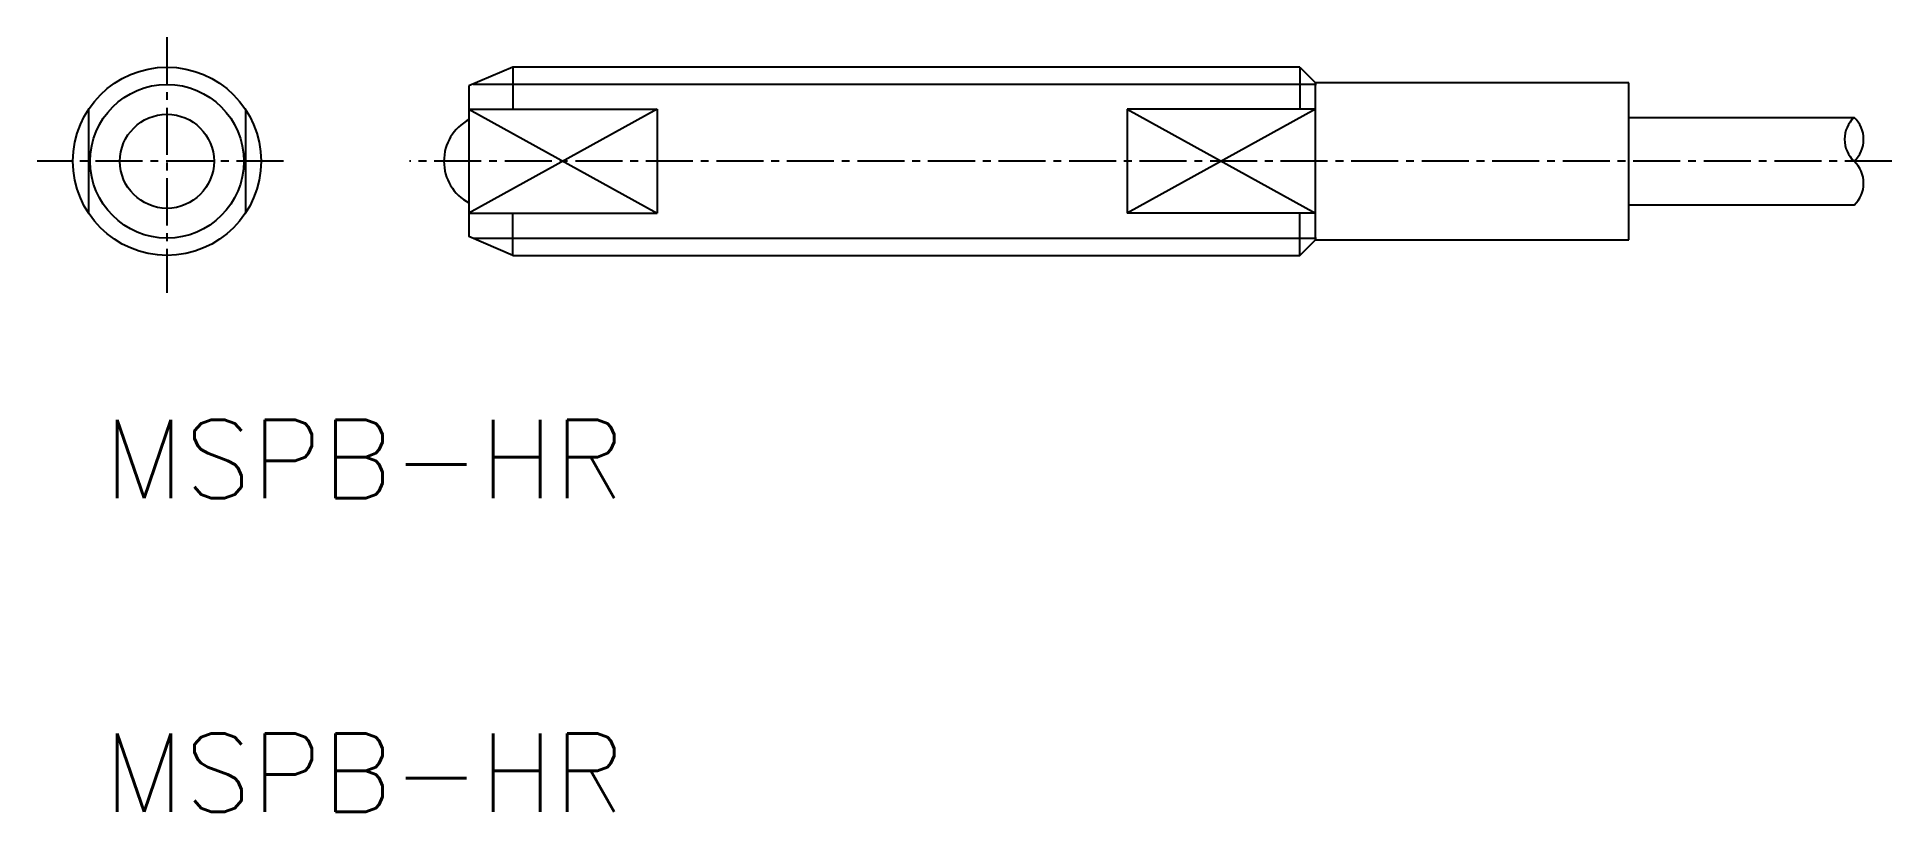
# Model space of a CAD drawing. Extents: x 207.7 to 266.9, y 130 to 154.7.
import ezdxf

# ---------------------------------------------------------------- set-up
doc = ezdxf.new("R2010")
doc.units = 0
doc.header["$LTSCALE"] = 2
doc.linetypes.add('CENTER2', pattern=[1.125, 0.75, -0.125, 0.125, -0.125])
doc.layers.get('0').update_dxf_attribs({"linetype": 'CONTINUOUS'})
doc.layers.add('CENTER', color=1, linetype='CENTER2')
doc.styles.get("Standard").update_dxf_attribs({"font": 'txt.shx'})

msp = doc.modelspace()

# ---------------------------------------------------------------- linework, layer by layer
for p, q in [((222.864, 153.788), (221.464, 153.188)), ((247.964, 153.788), (222.864, 153.788)), ((222.864, 153.788), (222.864, 152.446)), ((247.964, 153.788), (248.464, 153.288)), ((247.964, 153.788), (247.964, 152.446)), ((248.464, 148.288), (248.464, 153.288)), ((258.464, 153.288), (248.464, 153.288)), ((258.464, 148.288), (258.464, 153.288)), ((221.464, 153.188), (221.464, 148.388)), ((209.33, 152.446), (209.33, 149.129)), ((214.33, 152.446), (214.33, 149.129)), ((221.464, 152.446), (227.464, 152.446)), ((227.464, 152.446), (221.464, 149.129)), ((221.464, 152.446), (227.464, 149.129)), ((227.464, 152.446), (227.464, 149.129)), ((242.464, 152.446), (242.464, 149.129)), ((248.464, 152.446), (242.464, 152.446)), ((242.464, 152.446), (248.464, 149.129)), ((248.464, 152.446), (242.464, 149.129)), ((258.464, 152.188), (265.651, 152.188)), ((221.464, 149.129), (227.464, 149.129)), ((222.864, 147.788), (222.864, 149.129)), ((248.464, 149.129), (242.464, 149.129)), ((247.964, 147.788), (247.964, 149.129)), ((265.651, 149.388), (258.464, 149.388)), ((222.864, 147.788), (221.464, 148.388)), ((247.964, 147.788), (248.464, 148.288)), ((248.464, 148.288), (258.464, 148.288)), ((222.864, 147.788), (247.964, 147.788))]:
    msp.add_line(p, q)
at = {"color": 3}
for p, q in [((221.6, 153.246), (248.505, 153.246)), ((248.505, 148.329), (221.6, 148.329))]:
    msp.add_line(p, q, dxfattribs=at)
for radius in [3, 1.5]:
    msp.add_circle((211.83, 150.788), radius)
msp.add_circle((211.83, 150.788), 2.45, dxfattribs=at)
for centre, radius, start, end in [((222.164, 150.788), 1.5, 117.81814, 242.18186), ((266.304, 151.488), 0.958, 133.02507, 226.97493), ((264.998, 151.488), 0.958, 313.02507, 46.97493), ((264.998, 150.088), 0.958, 313.02507, 46.97493)]:
    msp.add_arc(centre, radius, start, end)
at = {"layer": 'CENTER'}
for p, q in [((211.83, 154.745), (211.83, 146.597)), ((215.551, 150.788), (207.686, 150.788)), ((266.857, 150.788), (219.57, 150.788))]:
    msp.add_line(p, q, dxfattribs=at)

# ---------------------------------------------------------------- texts
for p in [(209.811, 140.05), (209.811, 130.05)]:
    msp.add_text('MSPB-HR', height=2.5).set_placement(p)

doc.saveas('drawing.dxf')
